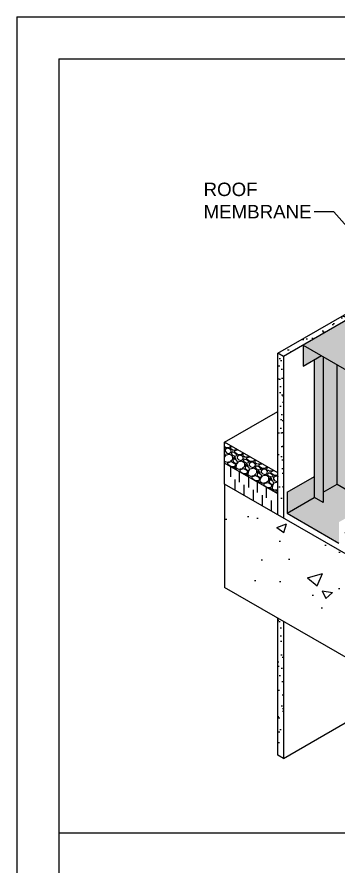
# Model space of a CAD drawing. Extents: x -30.3 to 51, y 0 to 66.
# Drawn here: x 0 to 11.52, y 35.56 to 66 of the extents above; entities that cross this region are included whole.
import ezdxf

# ---------------------------------------------------------------- set-up
doc = ezdxf.new("R2010")
doc.units = 0
doc.header["$LTSCALE"] = 1.5
doc.header["$MEASUREMENT"] = 0
doc.layers.get('DEFPOINTS').update_dxf_attribs({"linetype": 'CONTINUOUS'})
for name, color, linetype in [('8X11-TTB$0$B', 5, 'CONTINUOUS'), ('STRUCTURE', 252, 'CONTINUOUS'), ('STRUCTURE_SHADING', 254, 'CONTINUOUS'), ('TEXT', 7, 'CONTINUOUS'), ('TITLE', 7, 'CONTINUOUS')]:
    doc.layers.add(name, color=color, linetype=linetype)
doc.styles.add('DETAILS', font='sanss___.ttf', dxfattribs={"height": 1})
doc.dimstyles.new('TYVEKDETAILS', dxfattribs={"dimscale": 6, "dimtxt": 1.5, "dimasz": 0.1, "dimexe": 0.75, "dimexo": 0.75, "dimgap": 0.75, "dimtad": 0, "dimtih": 1, "dimtoh": 1, "dimdec": 4, "dimzin": 0, "dimtxsty": 'DETAILS', "dimcen": 0.0625, "dimazin": 3, "dimtfac": 1, "dimtdec": 4, "dimtofl": 0, "dimtmove": 0, "dimatfit": 3, "dimtolj": 1, "dimtzin": 0})

msp = doc.modelspace()

# ---------------------------------------------------------------- hatches: boundary and pattern name
at = {"layer": 'STRUCTURE', "linetype": 'CONTINUOUS'}
h = msp.add_hatch(dxfattribs=at)
h.set_pattern_fill('AR-SAND', color=256, scale=0.25, style=0)
h.set_pattern_definition([(37.5, (49.71314, 5.90996), (-0.0157483, 0.481706), [0, -0.38, 0, -0.425, 0, -0.40625]), (7.5, (49.71314, 5.90996), (0.442444, 0.7055365), [0, -0.205, 0, -0.3425, 0, -0.13125]), (327.5, (49.40564, 5.90996), (0.7785355, 0.0014148), [0, -0.125, 0, -0.45, 0, -0.5875]), (317.5, (49.40564, 5.90996), (0.7515317, 0.219419), [0, -0.0625, 0, -0.295, 0, -0.3375])])
h.paths.add_polyline_path([(9.562, 53.83), (9.362, 53.946), (9.36, 48.154), (9.562, 48.037)])
h.paths.add_polyline_path([(11.969, 50.085), (11.769, 50.201), (11.767, 46.764), (11.969, 46.647), (11.969, 49.51)])
h.paths.add_polyline_path([(11.94, 55.203), (11.738, 55.32), (9.362, 53.948), (9.362, 53.946), (9.562, 53.83)])
h.paths.add_polyline_path([(15.287, 53.986), (15.087, 54.101, -0.167789), (11.769, 50.201), (11.969, 50.085, 0.167789)])
h.paths.add_polyline_path([(16.582, 55.492), (16.382, 55.607, 0.1703), (15.087, 54.101), (15.287, 53.986, -0.1703)])
h.paths.add_polyline_path([(17.847, 56.223), (17.647, 56.338), (16.382, 55.607), (16.582, 55.492)])
h = msp.add_hatch(dxfattribs=at)
h.set_pattern_fill('GRAVEL', color=256, scale=0.5, angle=330, style=0)
h.set_pattern_definition([(198.0128, (50.476464, 6.04661), (-5.714101185, -1.89711534), [0.067268, -6.659544]), (154.9697, (50.412493, 6.025807), (5.446150705, -2.566991325), [0.115434, -11.4279625]), (102.5104, (50.3079, 6.074647), (1.580120831, -7.263141156), [0.081394, -8.058016]), (237.2737, (50.076525, 6.063894), (5.433011051, 8.410255161), [0.105119, -10.406779]), (262.8337, (50.019695, 5.97546), (0.834931304, 6.446153345), [0.1030775, -10.2046865]), (327.2737, (50.006836, 5.873189), (-8.410255161, 5.433011051), [0.105119, -10.406779]), (7.6942, (50.095269, 5.816359), (-8.1291659066, -1.080121028), [0.1390145, -13.7624245]), (42.2553, (50.233032, 5.83497), (8.5310926314, 7.776275119), [0.131244, -12.9931605]), (91.4296, (50.330173, 5.923224), (-0.2141064215, 7.629165034), [0.105475, -10.4420365]), (145.2364, (50.32754, 6.028666), (4.513142247, -3.183009272), [0.120416, -5.9003815]), (192.3974, (50.228618, 6.097326), (-7.9461536263, -1.7631344545), [0.155724, -15.4166875]), (108.8141, (50.50271, 5.812064), (-1.53109086, 4.348075785), [0.0531505, -5.261922]), (141.4692, (50.485567, 5.862374), (5.129162404, -4.1160284), [0.1011185, -10.0107555]), (195, (50.40646, 5.92536), (-0.25, -0.4330128), [0.0707105, -0.636396]), (173.1986, (50.406154, 5.994826), (2.665063724, -0.383973955), [0.038079, -3.7698075]), (261.8014, (50.36834, 5.99934), (0.3169874, 1.5490382), [0.0538515, -2.638731]), (0.9638, (50.36066, 5.946035), (1.79903787, 0.11602697), [0.0874645, -2.8280115]), (131.5651, (50.44812, 5.9475), (0.616026, -0.9330121), [0.0632455, -1.5178935]), (346.3895, (50.117195, 6.144336), (5.080126148, -1.200965601), [0.0886, -8.7714225]), (40.3462, (50.203307, 6.123487), (-4.482049284, -3.763141834), [0.0743305, -7.358704]), (263.1986, (50.498115, 6.03411), (0.383973955, 2.665063724), [0.0761575, -3.731729]), (313.6105, (50.489096, 5.958487), (-3.580129793, 3.799035499), [0.0886, -8.7714225]), (309.444, (49.962195, 5.87587), (-1.66506531, 2.11602413), [0.08544, -4.186562]), (264.7751, (50.016477, 5.809887), (0.584940728, 6.01313925), [0.071589, -7.0873215]), (36.8014, (50.252445, 5.598596), (2.11602591, 1.66506306), [0.0761575, -3.731729]), (347.354, (50.313426, 5.644217), (-6.629164624, 1.517952078), [0.0838155, -8.297712]), (39.444, (50.04027, 5.721096), (-2.11602413, -1.66506531), [0.04272, -4.229282]), (71.3099, (50.22646, 5.6136), (0.56698851, 1.98205054), [0.025495, -2.5240145]), (135.9638, (50.23463, 5.63775), (1.04903883, -1.183012), [0.1030775, -1.958475]), (156.009, (50.160532, 5.709397), (4.58012674, -2.066987531), [0.095525, -9.4569615]), (273.6901, (50.33816, 5.90706), (0.0669866, 1.11602555), [0.072111, -1.7306645]), (323.1572, (50.342804, 5.835102), (6.861213658, -5.1160287084), [0.125897, -12.4637815]), (30.9454, (50.443557, 5.75961), (-3.482050915, -2.031089073), [0.051478, -5.096337]), (60, (50.4877, 5.7861), (-0.1830127, 0.6830127), [0.03, -0.47]), (90.2564, (50.15937, 5.727387), (-0.01795202, -4.031088698), [0.069462, -6.87676]), (18.0128, (50.15906, 5.79685), (5.714101185, 1.89711534), [0.134536, -6.592276]), (330, (50.287, 5.83845), (0.6830127, 0.1830127), [0.13, -0.37]), (295.3048, (50.399586, 5.77345), (-2.58012238, 5.531091206), [0.079057, -7.826637]), (224.0546, (50.43338, 5.70198), (-1.433012686, -1.48205089), [0.072801, -3.567254]), (177.646, (50.381057, 5.651359), (-10.727241449, 0.419868593), [0.1185325, -11.734737]), (145.4261, (50.262625, 5.656227), (-5.379166666, 3.68301059), [0.1253995, -12.414537])])
h.paths.add_polyline_path([(7.448, 50.757), (7.448, 50.007), (9.36, 48.903), (9.36, 49.653)])
h = msp.add_hatch(dxfattribs=at)
h.set_pattern_fill('AR-CONC', color=256, scale=0.5, angle=330, style=0)
h.set_pattern_definition([(20, (49.713, 5.91), (2.94895, -2.06488), [0.375, -4.125]), (325, (49.713, 5.91), (1.27967, 3.60397), [0.3, -3.3]), (70.4514, (49.959, 5.738), (4.22862, 1.53909), [0.3187, -3.50571]), (16.184, (50.213, 6.776), (4.2075, -3.38482), [0.5625, -6.1875]), (66.636, (50.564, 6.494), (6.4825, 1.8814), [0.47805, -5.25856]), (321.184, (50.213, 6.776), (6.4825, 1.8814), [0.45, -4.95]), (351, (50.5212, 6.3095), (1.57814, -3.23566), [0.375, -4.125]), (296, (50.521, 6.3095), (2.86646, 2.5317), [0.3, -3.3]), (41.4514, (50.6527, 6.04), (4.4446, -0.70396), [0.3187, -3.50571]), (7.5, (49.7131, 5.91), (0.884888, 1.411073), [0, -3.26, 0, -3.35, 0, -3.3125]), (337.5, (49.7131, 5.91), (2.125154, 1.05018), [0, -1.91, 0, -3.185, 0, -1.2625]), (297.5, (48.7475, 6.4675), (2.255132, -1.432222), [0, -1.25, 0, -3.9, 0, -5.175]), (287.5, (48.3145, 6.7175), (2.77553, -1.0245), [0, -1.625, 0, -2.59, 0, -3.675])])
h.paths.add_polyline_path([(11.969, 45.828), (11.969, 46.647), (10.72, 47.368), (7.511, 45.515), (11.002, 43.5), (11.969, 44.058)])
h.paths.add_polyline_path([(7.448, 49.257), (7.448, 45.552), (7.511, 45.515), (10.72, 47.368)])
h.paths.add_polyline_path([(11.969, 44.058), (11.002, 43.5), (11.331, 43.31), (11.969, 42.942)])
h = msp.add_hatch(dxfattribs=at)
h.set_pattern_fill('AR-SAND', color=256, scale=0.25, style=0)
h.set_pattern_definition([(37.5, (50.11625, 5.67723), (-0.0157483, 0.481706), [0, -0.38, 0, -0.425, 0, -0.40625]), (7.5, (50.11625, 5.6772), (0.442444, 0.7055365), [0, -0.205, 0, -0.3425, 0, -0.13125]), (327.5, (49.80875, 5.67723), (0.7785355, 0.0014148), [0, -0.125, 0, -0.45, 0, -0.5875]), (317.5, (49.80875, 5.6772), (0.751532, 0.219419), [0, -0.0625, 0, -0.295, 0, -0.3375])])
h.paths.add_polyline_path([(9.562, 42.203), (9.361, 42.087), (9.36, 39.539), (9.562, 39.423)])
h.paths.add_polyline_path([(9.562, 44.331), (9.362, 44.446), (9.361, 42.087), (9.562, 42.203)])
at = {"layer": 'STRUCTURE_SHADING', "linetype": 'CONTINUOUS'}
h = msp.add_hatch(color=256, dxfattribs=at)
h.paths.add_polyline_path([(16.307, 55.579), (17.635, 56.345), (16.675, 56.899), (12.839, 54.684), (11.94, 55.203), (10.267, 54.238), (12.126, 53.165)])
h.paths.add_polyline_path([(15.099, 54.131, -0.167525), (16.382, 55.607), (17.647, 56.338), (17.635, 56.345), (16.307, 55.579), (12.126, 53.165), (12.126, 52.415)])
h.paths.add_polyline_path([(10.267, 54.238), (10.267, 53.488), (10.917, 53.863)], flags=17)
h = msp.add_hatch(color=256, dxfattribs=at)
h.paths.add_polyline_path([(11.997, 53.24), (11.483, 53.536), (11.483, 49.25), (11.768, 49.085), (11.769, 50.201, 0.008516), (11.997, 50.34)])
h.paths.add_polyline_path([(11.483, 53.536), (10.984, 53.824), (10.984, 48.961), (11.483, 49.25)], flags=17)
h.paths.add_polyline_path([(10.984, 53.824), (10.917, 53.863), (10.663, 53.716), (10.663, 48.776), (9.689, 48.214), (11.548, 47.141), (11.548, 47.891), (11.768, 48.018), (11.768, 49.085), (11.483, 49.25), (10.984, 48.961)])
msp.add_hatch(color=256, dxfattribs=at).paths.add_polyline_path([(10.663, 49.526), (9.689, 48.964), (9.689, 48.214), (10.663, 48.776)])

# ---------------------------------------------------------------- linework, layer by layer
at = {"layer": '8X11-TTB$0$B', "color": 7}
for q in [(1.5, 1.5), (49.5, 64.5)]:
    msp.add_line((1.5, 64.5), q, dxfattribs=at)
at = {"layer": 'DEFPOINTS'}
for q in [(0, 0), (51, 66)]:
    msp.add_line((0, 66), q, dxfattribs=at)
at = {"layer": 'STRUCTURE', "linetype": 'CONTINUOUS'}
for p, q in [((9.36, 53.947), (15.574, 57.535)), ((10.267, 54.238), (12.126, 53.165)), ((10.663, 53.716), (10.663, 48.776)), ((7.448, 50.757), (9.361, 51.862)), ((9.36, 49.653), (7.448, 50.757)), ((7.448, 50.007), (7.448, 50.757)), ((9.36, 48.903), (7.448, 50.007)), ((7.448, 49.257), (7.448, 50.007)), ((7.654, 49.888), (7.654, 49.513)), ((7.979, 49.326), (7.979, 49.701)), ((7.816, 49.42), (7.816, 49.045)), ((8.303, 49.513), (8.303, 49.138)), ((8.628, 48.951), (8.628, 49.326)), ((8.141, 49.232), (8.141, 48.857)), ((8.466, 49.045), (8.466, 48.67)), ((8.953, 48.763), (8.953, 49.138)), ((8.791, 48.857), (8.791, 48.482)), ((9.115, 48.67), (9.115, 48.295)), ((9.689, 48.214), (11.548, 47.141))]:
    msp.add_line(p, q, dxfattribs=at)
at = {"layer": 'STRUCTURE'}
for p, q in [((11.94, 55.203), (9.562, 53.83)), ((10.267, 54.238), (10.267, 53.488)), ((9.36, 48.154), (9.362, 53.948)), ((9.562, 53.83), (9.36, 53.947)), ((9.562, 53.83), (9.562, 48.037)), ((10.984, 53.824), (10.984, 48.591)), ((11.483, 49.25), (11.483, 53.536)), ((11.969, 46.647), (7.448, 49.257)), ((7.448, 49.257), (7.448, 45.552)), ((10.984, 48.961), (11.483, 49.25)), ((11.483, 49.25), (11.766, 49.086)), ((9.689, 48.964), (9.689, 48.214)), ((10.984, 48.591), (10.671, 48.772)), ((10.984, 48.591), (10.984, 48.591)), ((11.969, 42.942), (7.448, 45.552)), ((9.36, 39.539), (9.362, 44.446)), ((9.562, 44.331), (9.562, 39.423)), ((9.562, 39.423), (11.772, 40.699)), ((9.562, 39.423), (9.36, 39.539))]:
    msp.add_line(p, q, dxfattribs=at)
for points in [[(10.267, 53.488), (10.917, 53.863)], [(9.689, 48.964), (10.666, 49.528)], [(9.689, 48.214), (10.665, 48.777)]]:
    msp.add_lwpolyline(points, dxfattribs=at)
at = {"layer": 'TITLE', "linetype": 'CONTINUOUS'}
msp.add_line((49.5, 36.745), (1.5, 36.745), dxfattribs=at)

# ---------------------------------------------------------------- texts
at = {"layer": 'TEXT', "insert": (6.693, 60.061), "char_height": 0.48, "width": 12.84758, "attachment_point": 1, "style": 'DETAILS'}
msp.add_mtext('ROOF\\PMEMBRANE ', dxfattribs=at)

# ---------------------------------------------------------------- leaders
at = {"layer": 'TEXT'}
msp.add_leader([(13.656, 56.427), (11.36, 59.016), (10.656, 59.016)], dimstyle='TYVEKDETAILS', override={"dimgap": 0.75, "dimtad": 0, "dimfxl": 0.18}, dxfattribs=at)

doc.saveas('drawing.dxf')
